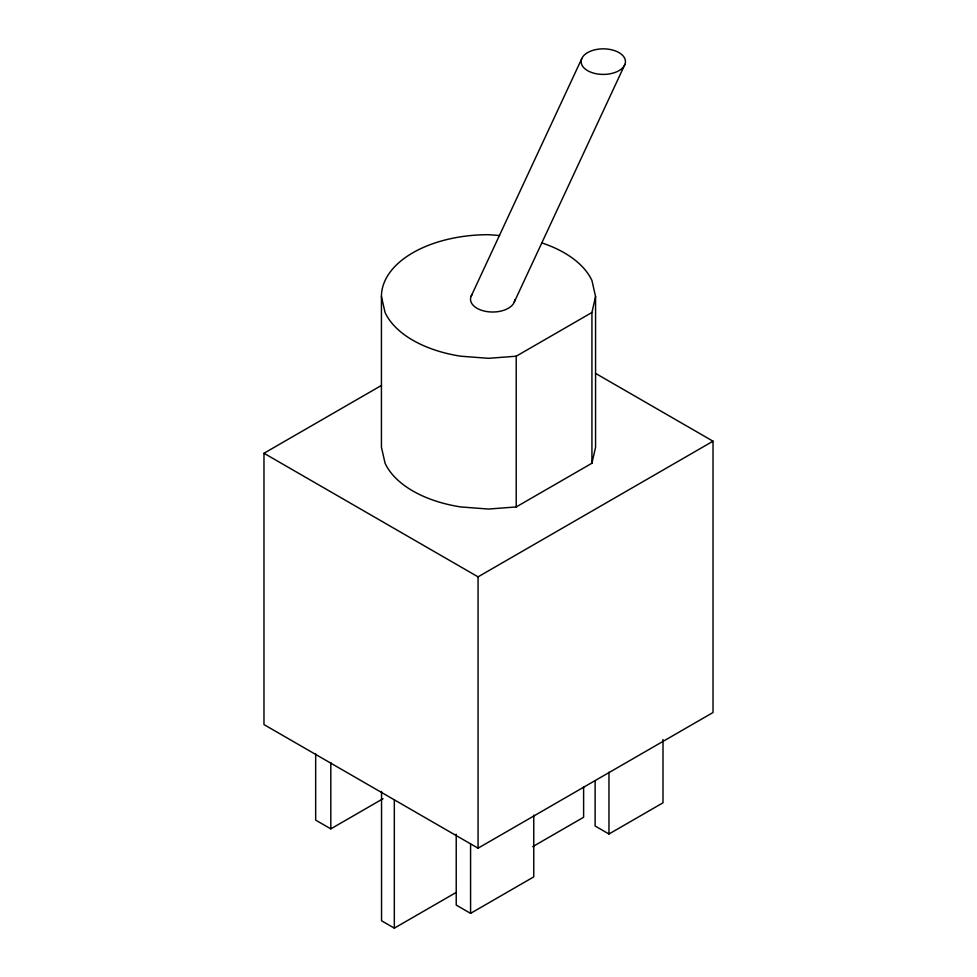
<?xml version="1.0" encoding="UTF-8"?>
<svg xmlns="http://www.w3.org/2000/svg" width="977" height="977" viewBox="0 0 977 977"><rect width="100%" height="100%" fill="white"/><g stroke="black" fill="none" stroke-linecap="round" stroke-linejoin="round"><path stroke-width="1.47" d="M499.516 235.518L488.5 234.688A107.067 61.82 0 0 0 381.433 296.495L381.433 447.234L385.072 463.232A107.067 61.82 0 0 0 460.79 506.941L488.5 509.054L516.21 506.941L591.928 463.232L591.928 312.493L595.567 296.495L591.928 280.497A107.067 61.82 0 0 0 542.04 242.968M591.928 463.232L595.567 447.234L595.567 296.495M471.073 296.385L581.694 58.791M514.268 302.064L624.889 64.47A22.153 12.786 0 0 0 596.752 49.412A22.153 12.786 0 0 0 588.227 71.003A22.153 12.786 0 0 0 624.889 64.47M595.408 373.299L713.027 441.201L713.027 712.514L478.058 848.183L263.973 724.58L263.973 453.267L381.457 385.427M381.433 296.495L385.072 312.493A107.067 61.82 0 0 0 460.79 356.214L488.5 358.315L516.21 356.214L591.928 312.493M263.973 453.267L478.058 576.857L713.027 441.201M315.669 753.792L315.669 820.118L330.812 828.862L383.021 798.722M532.697 846.668L583.611 817.273L583.611 786.827M381.543 791.346L381.543 920.761L394.329 928.15L456.418 892.306M456.222 834.224L456.222 905.068L470.584 913.361L533.76 876.882L533.76 815.087M595.127 780.794L595.127 826.017L608.964 834.004L663.004 802.813L663.004 739.504M608.964 772.209L608.964 834.004M516.21 356.214L516.21 506.941M478.058 576.857L478.058 848.183M470.584 844.018L470.584 913.361M394.329 800.261L394.329 928.15M330.812 762.536L330.812 828.862M514.794 299.854A22.153 12.786 0 0 1 487.743 311.7A22.153 12.786 0 0 1 472.257 294.26"/></g></svg>
